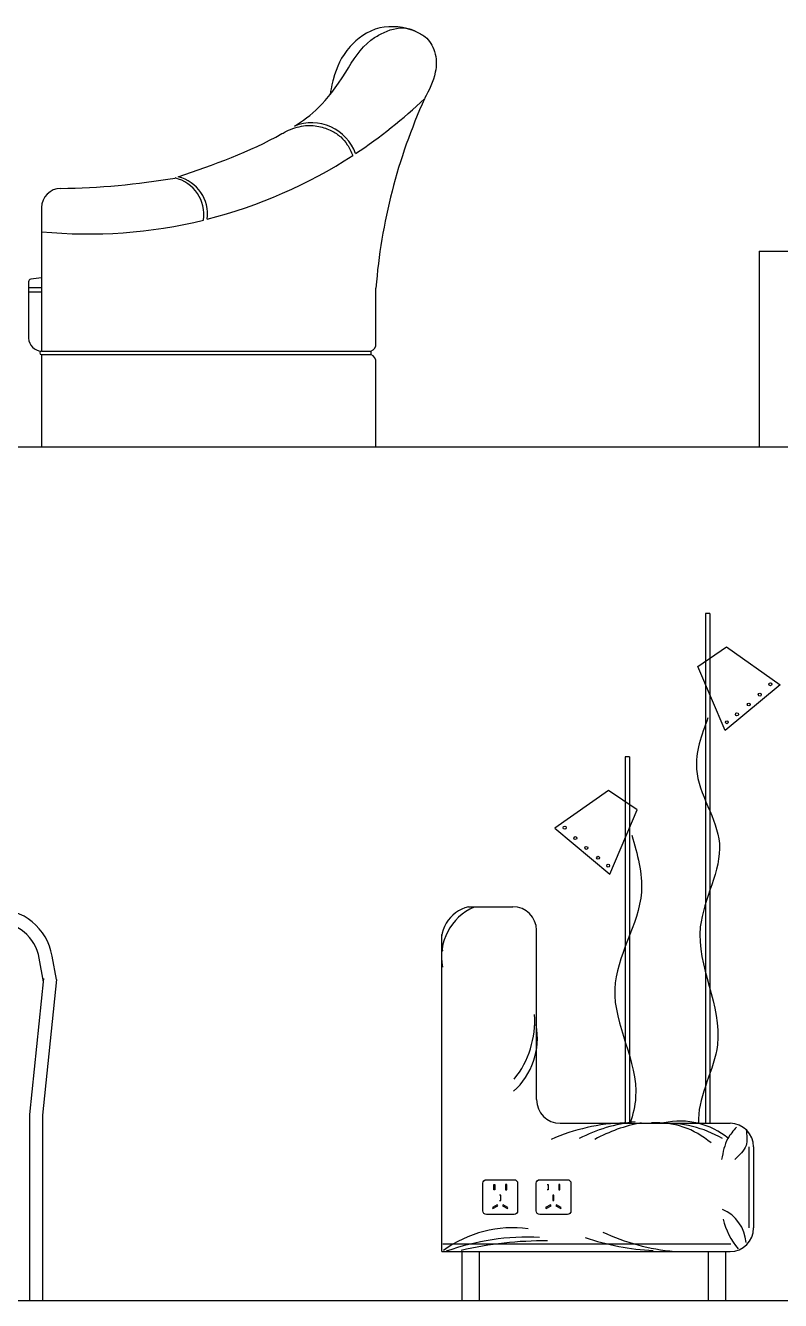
# Model space of a CAD drawing. Header units: inches. Extents: x 11 to 53.5, y 7.4 to 32.2.
# Drawn here: x 45.755 to 47.494, y 22.058 to 24.995 of the extents above; entities that cross this region are included whole.
import ezdxf

# ---------------------------------------------------------------- set-up
doc = ezdxf.new("R2010")
doc.units = ezdxf.units.IN
doc.header["$MEASUREMENT"] = 0
doc.layers.add('02', color=2, linetype='Continuous')
doc.layers.add('1', color=1, linetype='Continuous')

msp = doc.modelspace()

# ---------------------------------------------------------------- linework, layer by layer
at = {"layer": '02'}
for p, q in [((45.7922, 24.5756), (45.7922, 24.2451)), ((47.4449, 24.4751), (47.4449, 24.0251)), ((47.4449, 24.4751), (48.0449, 24.4751)), ((45.7622, 24.4046), (45.7622, 24.2747)), ((45.7622, 24.3914), (45.7922, 24.3914)), ((45.7622, 24.3814), (45.7922, 24.3814)), ((46.5622, 24.2635), (46.5622, 24.3903)), ((45.7922, 24.2451), (46.5506, 24.2451)), ((45.7922, 24.2371), (46.5506, 24.2371)), ((45.7922, 24.2371), (45.7922, 24.0251)), ((46.5506, 24.2451), (46.5506, 24.2371)), ((46.5622, 24.0251), (46.5622, 24.2187)), ((47.3215, 23.6409), (47.3215, 22.4665)), ((47.3315, 23.6409), (47.3215, 23.6409)), ((47.3315, 23.6409), (47.3315, 22.4665)), ((47.3034, 23.5185), (47.3695, 23.5637)), ((47.3695, 23.5637), (47.4931, 23.4763)), ((47.3664, 23.3708), (47.3034, 23.5185)), ((47.4931, 23.4763), (47.3664, 23.3708)), ((47.1362, 23.3105), (47.1362, 22.4665)), ((47.1462, 23.3105), (47.1362, 23.3105)), ((47.1462, 23.3105), (47.1462, 22.4665)), ((47.0982, 23.2332), (46.9746, 23.1458)), ((47.1643, 23.188), (47.0982, 23.2332)), ((47.1013, 23.0404), (47.1643, 23.188)), ((46.9746, 23.1458), (47.1013, 23.0404)), ((46.7753, 22.9651), (46.8777, 22.9651)), ((46.7144, 22.1706), (46.7144, 22.9009)), ((46.9321, 22.5206), (46.9321, 22.9107)), ((46.9866, 22.4661), (47.3778, 22.4661)), ((47.4213, 22.4117), (47.4213, 22.225)), ((47.4322, 22.4117), (47.4322, 22.225)), ((46.8339, 22.3255), (46.8365, 22.3255)), ((46.8339, 22.3128), (46.8339, 22.3255)), ((46.8365, 22.3255), (46.8365, 22.3128)), ((46.8634, 22.3255), (46.8609, 22.3255)), ((46.8609, 22.3255), (46.8609, 22.3128)), ((46.8634, 22.3128), (46.8634, 22.3255)), ((46.9566, 22.3255), (46.9592, 22.3255)), ((46.9592, 22.3255), (46.9592, 22.3128)), ((46.9861, 22.3255), (46.9836, 22.3255)), ((46.9836, 22.3255), (46.9836, 22.3128)), ((46.9861, 22.3128), (46.9861, 22.3255)), ((46.8365, 22.3128), (46.8339, 22.3128)), ((46.8497, 22.3008), (46.8472, 22.3008)), ((46.8497, 22.2881), (46.8497, 22.3008)), ((46.8609, 22.3128), (46.8634, 22.3128)), ((46.9592, 22.3128), (46.9566, 22.3128)), ((46.9724, 22.3008), (46.9699, 22.3008)), ((46.9699, 22.3008), (46.9699, 22.2881)), ((46.9724, 22.2881), (46.9724, 22.3008)), ((46.9836, 22.3128), (46.9861, 22.3128)), ((46.8415, 22.2783), (46.8305, 22.272)), ((46.8305, 22.272), (46.8318, 22.2698)), ((46.8318, 22.2698), (46.8428, 22.2761)), ((46.8428, 22.2761), (46.8415, 22.2783)), ((46.8472, 22.2881), (46.8497, 22.2881)), ((46.8554, 22.2783), (46.8541, 22.2761)), ((46.8541, 22.2761), (46.8651, 22.2697)), ((46.8664, 22.272), (46.8554, 22.2783)), ((46.8651, 22.2697), (46.8664, 22.272)), ((46.9642, 22.2783), (46.9532, 22.272)), ((46.9532, 22.272), (46.9545, 22.2698)), ((46.9545, 22.2698), (46.9655, 22.2761)), ((46.9655, 22.2761), (46.9642, 22.2783)), ((46.9699, 22.2881), (46.9724, 22.2881)), ((46.9781, 22.2783), (46.9768, 22.2761)), ((46.9768, 22.2761), (46.9878, 22.2697)), ((46.9891, 22.272), (46.9781, 22.2783)), ((46.9878, 22.2697), (46.9891, 22.272)), ((46.7166, 22.1881), (47.38, 22.1881)), ((46.7144, 22.1706), (47.3778, 22.1706)), ((46.7598, 22.1706), (46.7598, 22.0579)), ((46.7998, 22.1706), (46.7998, 22.0579)), ((47.3271, 22.1706), (47.3271, 22.0579)), ((47.3671, 22.1706), (47.3671, 22.0579))]:
    msp.add_line(p, q, dxfattribs=at)
for points in [[(45.8263, 22.7971), (45.8165, 22.8515, 1.857027), (45.6582, 22.7039, 21.52942)], [(45.7968, 22.7918), (45.787, 22.8462, 1.857027), (45.6649, 22.7332, 0.796643)]]:
    msp.add_lwpolyline(points, format="xyb", dxfattribs=at)
for points in [[(45.7964, 22.8001), (45.7642, 22.4867), (45.7642, 22.0579)], [(45.8263, 22.7971), (45.7942, 22.4852), (45.7942, 22.0579)]]:
    msp.add_lwpolyline(points, dxfattribs=at)
for points in [[(46.8807, 22.2562), (46.8167, 22.2562, -0.414214), (46.8087, 22.2642), (46.8087, 22.3282, -0.414214), (46.8167, 22.3362), (46.8807, 22.3362, -0.414214), (46.8887, 22.3282), (46.8887, 22.2642, -0.414214)], [(47.0034, 22.2562), (46.9394, 22.2562, -0.414214), (46.9314, 22.2642), (46.9314, 22.3282, -0.414214), (46.9394, 22.3362), (47.0034, 22.3362, -0.414214), (47.0114, 22.3282), (47.0114, 22.2642, -0.414214)]]:
    msp.add_lwpolyline(points, format="xyb", close=True, dxfattribs=at)
for centre in [(47.4707, 23.4776), (47.4462, 23.4537), (47.3938, 23.4083), (47.4209, 23.431), (47.3705, 23.3901), (46.997, 23.1472), (47.0215, 23.1232), (47.0468, 23.1006), (47.0739, 23.0779), (47.0972, 23.0596)]:
    msp.add_circle(centre, 0.00339, dxfattribs=at)
for centre, radius, start, end in [((45.8632, 25.6823), 1.179, 303.5871, 313.4717), ((47.8637, 24.2885), 1.3054, 155.653, 175.5278), ((46.4145, 24.6639), 0.1072, 19.7813, 111.6998), ((45.899, 25.6333), 1.1184, 284.2267, 303.0445), ((46.0871, 24.5612), 0.0875, 352.0938, 76.8413), ((45.8366, 24.5756), 0.0443, 90, 180), ((45.8126, 26.3418), 1.722, 270.7973, 279.5961), ((46.0791, 24.5592), 0.0872, 352.0641, 76.3776), ((45.899, 25.6333), 1.1184, 264.5238, 283.7879), ((45.7686, 24.4046), 0.00637, 97.9647, 180), ((46.0622, 22.306), 2.1254, 97.2979, 97.9647), ((45.7939, 24.2768), 0.0318, 183.8484, 266.9239), ((46.5446, 24.2617), 0.0177, 289.5472, 5.675), ((45.7922, 24.2411), 0.004, 90, 270), ((46.5446, 24.2204), 0.0177, 354.325, 70.4528), ((46.7953, 22.8852), 0.0824, 104.053, 195.1579), ((46.8384, 22.8498), 0.125, 113.6059, 191.1862), ((46.8777, 22.9107), 0.0544, 0, 90), ((46.712, 22.7027), 0.2161, 321.4149, 3.718), ((46.7713, 22.6619), 0.1628, 311.4272, 10.8887), ((46.9866, 22.5206), 0.0544, 180, 270), ((47.263, 22.2971), 0.1741, 50.2028, 102.3833), ((47.1489, 22.0104), 0.457, 91.7522, 113.6305), ((47.1986, 22.1025), 0.3691, 96.1658, 117.1586), ((47.2436, 22.1016), 0.3724, 100.9262, 118.4124), ((47.2089, 22.2762), 0.1913, 49.1365, 93.5389), ((47.2325, 22.2143), 0.2515, 59.4457, 93.4253), ((47.3778, 22.4117), 0.0544, 0, 90), ((47.3253, 22.1853), 0.0896, 3.7496, 67.0044), ((47.5228, 22.2835), 0.1651, 193.2856, 220.1477), ((46.8785, 21.9545), 0.271, 82.6596, 126.2891), ((47.2907, 22.6524), 0.483, 244.7356, 265.1274), ((47.3778, 22.225), 0.0544, 270, 0), ((46.9133, 21.641), 0.563, 87.3465, 109.6561), ((46.9509, 21.352), 0.8433, 89.546, 103.1917), ((47.2263, 22.7235), 0.5511, 250.7009, 267.3807)]:
    msp.add_arc(centre, radius, start, end, dxfattribs=at)
for points, knots in [([(46.6528, 24.9824), (46.6287, 24.9923), (46.56, 24.9988), (46.4862, 24.9365), (46.471, 24.8963), (46.4597, 24.8564), (46.4571, 24.8365)], [667.75628, 667.75628, 667.75628, 667.75628, 726.775408, 796.605268, 898.454968, 920.945725, 920.945725, 920.945725, 920.945725]), ([(46.4927, 24.8878), (46.5095, 24.9153), (46.5312, 24.951), (46.5826, 24.9818), (46.6202, 24.9948), (46.6457, 24.9851), (46.6528, 24.9824)], [0, 0, 0, 0, 93.741839, 121.583538, 180.03965, 202.46661, 202.46661, 202.46661, 202.46661]), ([(46.6528, 24.9824), (46.6608, 24.9785), (46.6809, 24.9687), (46.7023, 24.9338), (46.702, 24.8804), (46.6844, 24.8463), (46.6744, 24.8267)], [0, 0, 0, 0, 26.268484, 66.404836, 114.531656, 179.965034, 179.965034, 179.965034, 179.965034]), ([(46.356, 24.752), (46.3691, 24.7571), (46.3931, 24.7666), (46.4299, 24.7644), (46.459, 24.7545), (46.4815, 24.7398), (46.4982, 24.7201), (46.5051, 24.7044), (46.5088, 24.6958)], [0, 0, 0, 0, 41.763875, 76.66308, 107.853082, 132.968813, 156.416854, 184.256134, 184.256134, 184.256134, 184.256134]), ([(46.107, 24.6465), (46.1893, 24.6751), (46.2751, 24.7055), (46.3526, 24.75), (46.356, 24.752)], [7.719025, 7.719025, 7.719025, 7.719025, 266.379703, 278.36704, 278.36704, 278.36704, 278.36704]), ([(47.3269, 23.3999), (47.3122, 23.3603), (47.2758, 23.2623), (47.3965, 23.1061), (47.2574, 22.8941), (47.3977, 22.6775), (47.304, 22.5299), (47.305, 22.4698), (47.3051, 22.4665)], [0, 0, 0, 0, 121.069565, 299.687251, 497.199377, 771.429687, 947.668202, 957.84809, 957.84809, 957.84809, 957.84809]), ([(47.1517, 23.1301), (47.1642, 23.0861), (47.1985, 22.9656), (47.0571, 22.7703), (47.1798, 22.5886), (47.1541, 22.4863), (47.1481, 22.4665)], [0, 0, 0, 0, 133.127955, 364.631519, 618.738026, 679.86686, 679.86686, 679.86686, 679.86686]), ([(47.3925, 22.4572), (47.3852, 22.4488), (47.3667, 22.4276), (47.3616, 22.3997), (47.3585, 22.3828)], [0, 0, 0, 0, 33.022578, 83.118176, 83.118176, 83.118176, 83.118176]), ([(47.4148, 22.4513), (47.4166, 22.4386), (47.4204, 22.4113), (47.3996, 22.3927), (47.3885, 22.3828)], [0, 0, 0, 0, 36.288, 77.873498, 77.873498, 77.873498, 77.873498])]:
    msp.add_open_spline(points, degree=3, knots=knots, dxfattribs=at)
msp.add_open_spline([(46.3749, 24.7635), (46.4124, 24.7872), (46.4476, 24.815), (46.4927, 24.8878)], degree=3, dxfattribs=at)
at = {"layer": '1'}
for p, q in [((32.8586, 24.0248), (53.1849, 24.0248)), ((32.8586, 22.0579), (53.1849, 22.0579))]:
    msp.add_line(p, q, dxfattribs=at)

doc.saveas('drawing.dxf')
